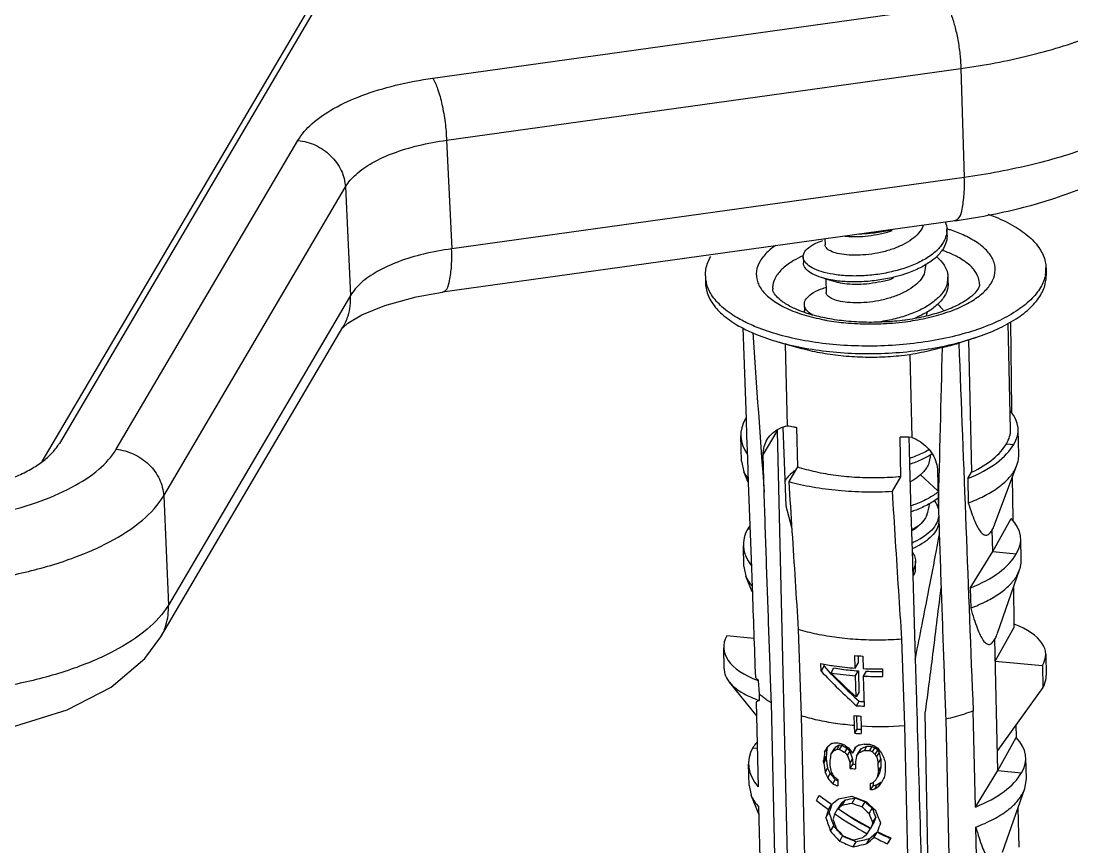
# Model space of a CAD drawing. Header units: millimetres. Extents: x 1396 to 1781, y -411 to -144.
# Drawn here: x 1556.17 to 1578.02, y -389.42 to -372.24 of the extents above; entities that cross this region are included whole.
import ezdxf

# ---------------------------------------------------------------- set-up
doc = ezdxf.new("R2010")
doc.units = ezdxf.units.MM
doc.layers.add('02___PRT_ALL_AXES', color=7, linetype='Continuous')
doc.layers.add('3_ALL_AXES', color=7, linetype='Continuous')

# ---------------------------------------------------------------- blocks, each defined once
blk = doc.blocks.new('u21')
at = {"color": 7, "linetype": 'Continuous'}
for p, q in [((-3.632, 45.373), (-18.421, 20.237)), ((-12.876, 29.904), (-18.787, 19.858)), ((-10.658, 27.833), (0.037, 29.325)), ((-10.37, 26.542), (0.324, 28.034)), ((0.324, 28.034), (0.394, 25.769)), ((-17.241, 20.114), (-13.461, 26.539)), ((-10.37, 26.542), (-10.264, 24.281)), ((-16.252, 19.147), (-12.473, 25.571)), ((-12.473, 25.571), (-12.367, 23.311)), ((0.394, 25.769), (-10.264, 24.281)), ((0.202, 24.869), (-10.457, 23.382)), ((0.035, 24.559), (0.032, 24.683)), ((-2.955, 24.117), (-2.952, 23.993)), ((-0.41, 23.921), (-0.442, 23.76)), ((0.058, 23.569), (0.056, 23.692)), ((-2.48, 23.482), (-2.524, 23.467)), ((-12.367, 23.311), (-16.154, 16.875)), ((-2.932, 23.127), (-2.929, 23.003)), ((-16.313, 16.212), (-12.524, 22.651)), ((-0.317, 19.96), (-0.349, 19.8)), ((-0.153, 19.247), (-0.515, 19.584)), ((-16.252, 19.147), (-16.154, 16.875)), ((-0.617, 17.662), (-0.62, 17.786)), ((-0.665, 17.615), (-0.68, 17.624)), ((-0.676, 17.485), (-0.662, 17.491)), ((-0.662, 17.491), (-0.665, 17.615))]:
    blk.add_line(p, q, dxfattribs=at)
for points in [[(-2.529, 23.673), (-2.44, 23.648), (-2.339, 23.619), (-2.271, 23.599)], [(-12.422, 22.736), (-12.13, 22.911), (-11.653, 23.107), (-11, 23.286), (-10.457, 23.382)], [(-12.53, 22.641), (-12.53, 22.641), (-12.422, 22.736)], [(-22.616, 14.141), (-21.687, 14.097), (-20.495, 14.159), (-19.325, 14.36), (-18.257, 14.697), (-17.347, 15.167), (-16.647, 15.76), (-16.313, 16.212)]]:
    blk.add_lwpolyline(points, dxfattribs=at)
for centre, radius, start, end in [((-0.851, 24.916), 0.42, 336.8322, 340.4175), ((-0.467, 24.684), 0.501, 339.5355, 345.8385), ((-0.398, 23.682), 0.453, 346.3687, 1.2957), ((-13.51, 23.231), 1.144, 329.5513, 342.7325), ((-0.736, 22.921), 0.349, 354.3601, 1.466), ((-0.537, 18.775), 0.405, 343.98, 351.7437), ((-0.927, 17.656), 0.31, 347.9793, 1.2327)]:
    blk.add_arc(centre, radius, start, end, dxfattribs=at)
for points, start_tangent, end_tangent in [([(0.324, 28.034), (1.739, 28.303), (3.008, 28.693), (4.074, 29.185), (4.891, 29.758), (5.424, 30.389), (5.65, 31.047), (5.654, 31.259)], (0.990405, 0.138198), (-0.057013, 0.998373)), ([(0.037, 29.325), (0.119, 29.156), (0.195, 28.919), (0.259, 28.634), (0.303, 28.33), (0.324, 28.034)], (0.541472, -0.840719), (0.0308, -0.999526)), ([(0.202, 24.869), (1.555, 25.13), (2.821, 25.535), (3.951, 26.096), (4.81, 26.76), (5.384, 27.488), (5.698, 28.25), (5.772, 29.022)], (0.990405, 0.138198), (-0.052472, 0.998622)), ([(5.759, 28.744), (5.54, 28.144), (5.002, 27.508), (4.177, 26.93), (3.101, 26.433), (1.822, 26.04), (0.394, 25.769)], (-0.145528, -0.989354), (-0.990405, -0.138198)), ([(-13.461, 26.539), (-13.169, 26.884), (-12.719, 27.2), (-12.132, 27.471), (-11.433, 27.685), (-10.658, 27.833)], (0.507438, 0.861688), (0.990398, 0.138242)), ([(-10.658, 27.833), (-10.556, 27.61), (-10.466, 27.288), (-10.401, 26.914), (-10.371, 26.542)], (0.541472, -0.840719), (0.0308, -0.999526)), ([(-13.461, 26.539), (-13.095, 26.438), (-12.78, 26.22), (-12.562, 25.916), (-12.473, 25.571)], (0.995635, -0.093332), (0.051375, -0.998679)), ([(-12.473, 25.571), (-12.253, 25.833), (-11.916, 26.071), (-11.477, 26.274), (-10.954, 26.433), (-10.37, 26.542)], (0.502913, 0.864337), (0.991042, 0.13355)), ([(0.201, 24.876), (0.259, 24.9), (0.34, 25.07), (0.387, 25.369), (0.394, 25.769)], (0.984903, 0.173109), (-0.0308, 0.999526)), ([(-0.465, 24.751), (-0.555, 24.611), (-0.696, 24.482), (-0.883, 24.369), (-1.102, 24.277), (-1.346, 24.209), (-1.593, 24.167), (-1.832, 24.15), (-2.057, 24.159), (-2.246, 24.19), (-2.386, 24.239), (-2.473, 24.302), (-2.501, 24.367)], (-0.393359, -0.919385), (-0.043029, 0.999074)), ([(-0.001, 24.842), (0.032, 24.688), (0.032, 24.683)], (0.367099, -0.930182), (0.02273, -0.999742)), ([(0.002, 24.509), (-0.1, 24.335), (-0.268, 24.173), (-0.495, 24.029), (-0.769, 23.909), (-1.076, 23.816), (-1.403, 23.753), (-1.732, 23.722), (-2.048, 23.723), (-2.335, 23.754), (-2.58, 23.811), (-2.77, 23.89), (-2.897, 23.986)], (-0.349317, -0.937005), (-0.665037, 0.74681)), ([(-2.084, 24.549), (-2.065, 24.547), (-1.841, 24.538), (-1.601, 24.555), (-1.354, 24.597), (-1.112, 24.665), (-1.107, 24.667)], (0.99418, -0.107735), (0.944358, 0.32892)), ([(-1.085, 24.685), (-1.231, 24.653), (-1.56, 24.603), (-1.795, 24.587)], (-0.970526, -0.240997), (-0.999449, -0.03319)), ([(0.035, 24.559), (0.005, 24.385), (-0.097, 24.211), (-0.265, 24.049), (-0.492, 23.905), (-0.766, 23.785), (-0.849, 23.756)], (0.02273, -0.999742), (-0.949855, -0.312692)), ([(0.032, 24.683), (0.018, 24.561)], (0.02273, -0.999742), (-0.244271, -0.969707)), ([(-10.264, 24.281), (-10.848, 24.174), (-11.371, 24.015), (-11.81, 23.812), (-12.147, 23.574), (-12.367, 23.311)], (-0.991354, -0.131214), (-0.500757, -0.865588)), ([(-10.458, 23.389), (-10.4, 23.413), (-10.318, 23.582), (-10.271, 23.882), (-10.265, 24.281)], (0.984897, 0.17314), (-0.0308, 0.999526)), ([(-2.955, 24.117), (-2.936, 24.201), (-2.847, 24.307), (-2.69, 24.402), (-2.548, 24.458)], (-0.005689, 0.999984), (0.950103, 0.311935)), ([(-2.917, 24.011), (-2.953, 24.092), (-2.955, 24.117)], (-0.580576, 0.814206), (-0.005689, 0.999984)), ([(-0.187, 24.125), (-0.168, 24.108), (-0.026, 23.945), (0.047, 23.771), (0.055, 23.692)], (0.764367, -0.644781), (0.022502, -0.999747)), ([(-2.529, 23.673), (-2.577, 23.687), (-2.767, 23.766), (-2.894, 23.862), (-2.95, 23.968), (-2.952, 23.993)], (-0.963285, 0.268482), (-0.005689, 0.999984)), ([(-2.897, 23.986), (-2.917, 24.011)], (-0.665037, 0.74681), (-0.580576, 0.814206)), ([(-0.849, 23.756), (-1.073, 23.692), (-1.4, 23.63), (-1.729, 23.599), (-2.045, 23.599), (-2.333, 23.63), (-2.529, 23.673)], (-0.949855, -0.312692), (-0.963285, 0.268482)), ([(-0.442, 23.76), (-0.532, 23.62), (-0.673, 23.492), (-0.859, 23.379), (-1.079, 23.287), (-1.324, 23.218), (-1.572, 23.176), (-1.811, 23.16), (-2.036, 23.169), (-2.225, 23.2), (-2.364, 23.25), (-2.45, 23.312), (-2.478, 23.377)], (-0.393359, -0.919385), (-0.043267, 0.999064)), ([(-2.271, 23.599), (-2.232, 23.588), (-2.043, 23.557), (-1.818, 23.548), (-1.579, 23.565), (-1.331, 23.607), (-1.088, 23.675), (-1.084, 23.677)], (0.957805, -0.287417), (0.944357, 0.328923)), ([(-2.931, 23.127), (-2.928, 23.165), (-2.869, 23.273), (-2.74, 23.374), (-2.547, 23.46), (-2.524, 23.467)], (-0.036816, 0.999322), (0.949728, 0.313077)), ([(0.043, 23.576), (-0.026, 23.416), (-0.168, 23.248), (-0.371, 23.096), (-0.627, 22.965), (-0.922, 22.861), (-1.243, 22.785), (-1.437, 22.755)], (-0.235573, -0.971857), (-0.99232, -0.123693)), ([(0.058, 23.569), (0.049, 23.469), (-0.023, 23.292), (-0.165, 23.124), (-0.368, 22.972), (-0.624, 22.842), (-0.632, 22.838)], (0.022502, -0.999747), (-0.921312, -0.388825)), ([(-12.418, 22.891), (-12.367, 23.311)], (0.296568, 0.955012), (-0.051375, 0.998679)), ([(-2.9, 23.029), (-2.915, 23.057), (-2.931, 23.127)], (-0.541558, 0.840663), (-0.036816, 0.999322)), ([(-2.921, 22.959), (-2.928, 23.003)], (-0.269623, 0.962966), (-0.036816, 0.999322)), ([(-2.753, 22.903), (-2.829, 22.954), (-2.9, 23.029)], (-0.869322, 0.494246), (-0.541558, 0.840663)), ([(-0.159, 23.131), (-0.054, 23.024), (-0.031, 22.996)], (0.761136, -0.648592), (0.599578, -0.800316)), ([(-22.722, 18.606), (-21.728, 18.563), (-20.724, 18.618), (-19.763, 18.769), (-18.894, 19.008), (-18.16, 19.324), (-17.6, 19.699), (-17.241, 20.114)], (0.995645, -0.093231), (0.507459, 0.861676)), ([(-22.441, 19.131), (-21.585, 19.101), (-20.732, 19.17), (-19.941, 19.331), (-19.585, 19.443), (-19.263, 19.574), (-18.981, 19.722), (-18.744, 19.883), (-18.556, 20.056), (-18.421, 20.237)], (0.995635, -0.093332), (0.507097, 0.861889)), ([(-17.241, 20.114), (-16.875, 20.014), (-16.559, 19.796), (-16.341, 19.492), (-16.253, 19.147)], (0.995635, -0.093332), (0.051375, -0.998679)), ([(-0.341, 20.102), (-0.491, 20.025), (-0.746, 19.924)], (-0.866031, -0.49999), (-0.948301, -0.317373)), ([(-0.275, 20.017), (-0.488, 19.901), (-0.742, 19.8)], (-0.842693, -0.538394), (-0.948253, -0.317515)), ([(-0.349, 19.8), (-0.39, 19.725), (-0.445, 19.653), (-0.515, 19.584)], (-0.393359, -0.919385), (-0.751761, -0.659436)), ([(-0.515, 19.584), (-0.675, 19.468), (-0.731, 19.437)], (-0.751761, -0.659436), (-0.879849, -0.475253)), ([(-22.952, 17.304), (-21.733, 17.256), (-20.507, 17.327), (-19.334, 17.513), (-18.273, 17.805), (-17.378, 18.188), (-16.693, 18.643), (-16.252, 19.147)], (0.996044, -0.088866), (0.51134, 0.859379)), ([(-0.151, 19.223), (-0.352, 19.093), (-0.611, 18.975), (-0.716, 18.937)], (-0.790619, -0.612308), (-0.948405, -0.317062)), ([(-0.148, 19.099), (-0.349, 18.97), (-0.608, 18.851), (-0.714, 18.813)], (-0.790619, -0.612308), (-0.94845, -0.316928)), ([(-0.234, 19.045), (-0.224, 19.032), (-0.148, 18.883)], (0.609084, -0.793106), (0.281083, -0.959683)), ([(-0.133, 18.597), (-0.178, 18.454), (-0.281, 18.312), (-0.433, 18.182), (-0.625, 18.071), (-0.69, 18.041)], (-0.131832, -0.991272), (-0.915769, -0.401705)), ([(-0.386, 18.748), (-0.445, 18.638), (-0.563, 18.513)], (-0.344079, -0.938941), (-0.764294, -0.644868)), ([(-0.148, 18.663), (-0.181, 18.578), (-0.284, 18.435), (-0.436, 18.306), (-0.563, 18.228)], (-0.274749, -0.961516), (-0.87821, -0.478275)), ([(-0.563, 18.513), (-0.703, 18.44)], (-0.834755, -0.550621), (-0.922799, -0.385281)), ([(-0.563, 18.513), (-0.701, 18.415)], (-0.764294, -0.644868), (-0.85773, -0.514101)), ([(-0.563, 18.228), (-0.628, 18.194), (-0.694, 18.164)], (-0.87821, -0.478275), (-0.915929, -0.40134)), ([(-0.686, 17.975), (-0.654, 17.921), (-0.622, 17.818), (-0.62, 17.786)], (0.574146, -0.818753), (0.022176, -0.999754)), ([(-0.62, 17.786), (-0.627, 17.715), (-0.639, 17.671)], (0.022176, -0.999754), (-0.340377, -0.940289)), ([(-0.639, 17.671), (-0.665, 17.615)], (-0.340377, -0.940289), (-0.487357, -0.873203)), ([(-0.624, 17.591), (-0.662, 17.491)], (-0.207958, -0.978138), (-0.487357, -0.873203)), ([(-16.154, 16.875), (-16.594, 16.373)], (-0.513516, -0.85808), (-0.761953, -0.647632)), ([(-16.311, 16.215), (-16.205, 16.455), (-16.154, 16.875)], (0.50675, 0.862093), (-0.051375, 0.998679)), ([(-16.594, 16.373), (-17.279, 15.92), (-18.174, 15.538), (-19.235, 15.246), (-20.408, 15.059), (-21.634, 14.986), (-22.853, 15.031)], (-0.761953, -0.647632), (-0.996238, 0.086657))]:
    blk.add_spline(points, degree=3, dxfattribs=dict(at, start_tangent=start_tangent, end_tangent=end_tangent))
at = {"layer": '02___PRT_ALL_AXES', "color": 7, "linetype": 'Continuous'}
for p, q in [((2.094, 23.886), (2.097, 23.731)), ((-4.988, 23.72), (-4.985, 23.565)), ((1.358, 20.525), (1.306, 22.738)), ((1.353, 22.764), (1.375, 20.949)), ((-4.211, 22.641), (-4.144, 20.74)), ((-3.465, 22.344), (-2.99, 22.209)), ((-3.282, 20.603), (-3.322, 22.303)), ((0.334, 22.339), (0.282, 22.323)), ((0.636, 22.44), (0.335, 22.339)), ((0.482, 22.389), (0.547, 19.637)), ((-0.737, 22.079), (-0.697, 20.361)), ((1.375, 20.949), (1.376, 20.867)), ((-4.161, 20.74), (-4.143, 20.738)), ((-4.144, 20.74), (-4.131, 20.396)), ((-3.38, 20.571), (-3.316, 18.935)), ((-3.096, 20.566), (-3.076, 19.746)), ((-4.24, 19.864), (-4.253, 20.393)), ((-4.131, 20.396), (-4.114, 19.925)), ((-3.786, 19.999), (-3.498, 20.489)), ((-3.498, 20.489), (-3.108, 3.841)), ((-0.922, 19.544), (-0.941, 20.364)), ((-0.759, 20.366), (-0.759, 20.359)), ((-0.759, 20.359), (-0.752, 20.121)), ((1.527, 19.999), (1.514, 20.528)), ((-0.752, 20.121), (-0.743, 19.796)), ((1.27, 20.23), (1.422, 20.216)), ((-4.114, 19.925), (-4.096, 19.419)), ((-3.768, 19.225), (-3.786, 19.999)), ((-4.24, 19.864), (-4.192, 19.648)), ((-3.076, 19.746), (-3.255, 19.442)), ((-0.743, 19.796), (-0.714, 18.809)), ((1.024, 18.545), (1.488, 19.781)), ((1.435, 19.67), (1.488, 19.781)), ((-4.096, 19.427), (-4.192, 19.648)), ((-1.1, 19.24), (-0.922, 19.544)), ((-0.162, 19.659), (-0.144, 18.885)), ((0.465, 19.504), (0.547, 19.637)), ((0.465, 19.504), (0.477, 18.998)), ((1.391, 19.522), (1.401, 18.671)), ((-4.096, 19.419), (-4.033, 17.649)), ((-3.316, 18.935), (-3.193, 18.468)), ((-0.714, 18.809), (-0.684, 17.784)), ((0.985, 17.985), (1.368, 18.671)), ((1.401, 18.671), (1.401, 18.627)), ((-4.108, 18.462), (-4.062, 18.458)), ((0.985, 17.985), (0.975, 18.44)), ((1.578, 17.813), (1.568, 18.25)), ((-4.189, 17.677), (-4.199, 18.115)), ((0.519, 17.227), (0.985, 17.985)), ((0.985, 17.985), (1.475, 17.939)), ((-0.684, 17.784), (-0.681, 17.661)), ((-4.189, 17.677), (-4.147, 17.476)), ((-4.033, 17.649), (-4.017, 17.234)), ((-0.681, 17.661), (-0.676, 17.491)), ((-0.676, 17.491), (-0.626, 15.764)), ((1.084, 16.287), (1.545, 17.61)), ((1.486, 17.483), (1.545, 17.61)), ((-4.014, 17.147), (-4.147, 17.476)), ((0.519, 17.227), (0.528, 16.811)), ((1.416, 17.24), (1.424, 16.475)), ((1.039, 15.707), (1.425, 16.4)), ((1.424, 16.475), (1.425, 16.4)), ((-3.979, 16.178), (-4.544, 16.231)), ((-3.058, 16.367), (-3, 14.572)), ((-4.598, 15.544), (-4.608, 15.987)), ((-0.845, 14.37), (-0.903, 16.165)), ((1.092, 13.43), (1.028, 16.163)), ((-1.872, 15.562), (-1.88, 15.823)), ((-1.815, 15.819), (-1.811, 15.665)), ((-1.714, 15.813), (-1.706, 15.552)), ((-0.626, 15.764), (-0.624, 15.708)), ((2.088, 15.852), (2.099, 15.41)), ((-2.583, 15.5), (-2.588, 15.656)), ((-2.523, 15.603), (-2.583, 15.5)), ((-2.524, 15.645), (-2.523, 15.603)), ((-2.376, 15.463), (-2.316, 15.565)), ((-1.872, 15.562), (-1.811, 15.665)), ((-1.309, 15.547), (-1.304, 15.39)), ((1.039, 15.707), (2.018, 15.616)), ((2.018, 15.616), (2.029, 15.16)), ((-3.893, 15.308), (-3.871, 15.026)), ((-1.867, 15.406), (-1.808, 15.506)), ((-1.853, 14.962), (-1.867, 15.406)), ((-1.808, 15.506), (-1.797, 15.057)), ((-1.701, 15.396), (-1.641, 15.497)), ((-1.681, 14.77), (-1.701, 15.396)), ((-3.927, 14.576), (-4.486, 15.267)), ((2.029, 15.16), (1.082, 13.852)), ((-3.871, 15.026), (-3.868, 14.89)), ((-1.797, 15.057), (-1.853, 14.962)), ((-1.847, 14.78), (-1.793, 14.872)), ((-3.933, 14.858), (-3.892, 13.096)), ((-3.373, 4.409), (-3.617, 14.839)), ((0.625, 12.672), (0.579, 14.671)), ((-3, 14.572), (-2.755, 4.141)), ((-1.888, 14.368), (-1.895, 14.575)), ((-1.834, 14.294), (-1.84, 14.571)), ((-1.758, 14.566), (-1.751, 14.358)), ((-0.351, 10.876), (-0.416, 14.629)), ((0.007, 14.5), (0.251, 4.069)), ((-1.885, 14.208), (-1.888, 14.368)), ((-1.885, 14.208), (-1.834, 14.294)), ((-1.751, 14.358), (-1.747, 14.199)), ((-0.601, 3.939), (-0.845, 14.37)), ((1.469, 14.386), (1.475, 14.116)), ((1.092, 13.43), (1.475, 14.116)), ((-4.001, 13.907), (-3.911, 13.899)), ((-2.509, 13.817), (-2.457, 13.906)), ((-2.38, 13.768), (-2.328, 13.855)), ((-2.329, 13.838), (-2.278, 13.925)), ((-2.252, 13.879), (-2.201, 13.966)), ((-2.199, 13.872), (-2.148, 13.959)), ((-2.091, 13.806), (-2.04, 13.892)), ((-2.036, 13.747), (-1.985, 13.833)), ((-1.929, 13.79), (-1.878, 13.876)), ((-1.846, 13.73), (-1.795, 13.816)), ((-1.793, 13.805), (-1.742, 13.892)), ((-1.684, 13.852), (-1.633, 13.939)), ((-1.572, 13.848), (-1.521, 13.935)), ((-1.515, 13.82), (-1.464, 13.907)), ((-1.457, 13.766), (-1.406, 13.854)), ((-1.428, 13.713), (-1.376, 13.801)), ((-4.082, 13.123), (-4.093, 13.561)), ((-2.531, 13.637), (-2.479, 13.726)), ((-2.529, 13.585), (-2.531, 13.637)), ((-2.529, 13.585), (-2.477, 13.673)), ((-2.479, 13.726), (-2.477, 13.673)), ((-2.402, 13.64), (-2.4, 13.534)), ((-1.979, 13.583), (-1.928, 13.669)), ((-1.976, 13.477), (-1.979, 13.583)), ((-1.976, 13.477), (-1.925, 13.564)), ((-1.928, 13.669), (-1.925, 13.564)), ((-1.87, 13.574), (-1.867, 13.468)), ((-1.396, 13.58), (-1.344, 13.668)), ((-1.392, 13.422), (-1.396, 13.58)), ((-1.344, 13.668), (-1.34, 13.51)), ((-1.253, 13.608), (-1.248, 13.396)), ((1.685, 13.258), (1.674, 13.696)), ((-2.499, 13.394), (-2.448, 13.483)), ((-2.446, 13.279), (-2.394, 13.367)), ((-1.418, 13.29), (-1.366, 13.378)), ((-1.392, 13.422), (-1.34, 13.51)), ((0.625, 12.672), (1.092, 13.43)), ((1.092, 13.43), (1.582, 13.384)), ((-4.082, 13.123), (-4.04, 12.922)), ((-2.339, 13.155), (-2.288, 13.242)), ((-2.237, 13.245), (-2.234, 13.113)), ((-1.553, 13.028), (-1.556, 13.16)), ((-1.553, 13.028), (-1.501, 13.115)), ((-1.503, 13.185), (-1.501, 13.115)), ((-1.469, 13.052), (-1.417, 13.14)), ((-1.415, 13.288), (-1.393, 13.325)), ((-1.385, 13.104), (-1.333, 13.192)), ((1.652, 13.055), (1.685, 13.258)), ((-3.879, 12.521), (-4.04, 12.922)), ((1.191, 11.733), (1.652, 13.055)), ((-3.882, 12.68), (-3.839, 10.818)), ((-2.426, 12.62), (-2.361, 12.73)), ((-2.168, 12.748), (-2.232, 12.639)), ((-2.142, 12.714), (-2.079, 12.822)), ((-1.94, 12.755), (-1.877, 12.863)), ((-1.732, 12.675), (-1.668, 12.783)), ((-2.484, 12.45), (-2.419, 12.561)), ((-2.299, 12.531), (-2.235, 12.64)), ((-1.586, 12.539), (-1.523, 12.648)), ((-1.511, 12.346), (-1.447, 12.455)), ((1.509, 12.647), (1.528, 11.839)), ((-2.387, 12.169), (-2.323, 12.278)), ((-1.551, 12.234), (-1.487, 12.343)), ((0.679, 10.395), (0.635, 12.257)), ((-2.138, 12.074), (-2.202, 11.965)), ((-1.633, 11.912), (-1.569, 12.02)), ((-1.623, 12.118), (-1.559, 12.226)), ((-1.483, 12.044), (-1.419, 12.153)), ((-1.919, 11.844), (-1.856, 11.952)), ((-1.199, 11.906), (-1.133, 12.017))]:
    blk.add_line(p, q, dxfattribs=at)
for centre, radius, start, end in [((-0.959, 21.437), 3.41, 72.8106, 73.0301), ((-0.909, 21.595), 3.244, 71.394, 72.8212), ((-2.008, 22.041), 2.306, 114.1774, 114.5423), ((1.404, 23.87), 0.689, 349.6992, 1.3376), ((-4.302, 23.736), 0.687, 181.3, 192.1969), ((1.412, 23.868), 0.681, 348.9231, 349.6689), ((-4.308, 23.735), 0.68, 192.2327, 193.7951), ((-1.512, 27.74), 4.984, 277.7048, 277.8363), ((1383.969, 120.47), 1391.425, 184.03586, 184.172741), ((-1.25, 27.368), 5.272, 283.0485, 286.8935), ((3645.147, 159.542), 3647.447, 182.156009, 182.276312), ((-1308.302, 53.695), 1308.621, 358.475733, 358.622305), ((-0.831, 19.171), 1.197, 83.5617, 95.2571), ((-2.8, 19.111), 0.638, 143.6059, 147.573), ((-1.426, 22.28), 6.473, 265.9732, 267.4441), ((-1.531, 21.018), 5.465, 258.8415, 261.7944), ((-1.452, 21.587), 6.04, 261.8239, 266.0112), ((-1.411, 22.207), 6.661, 267.463, 270.8769), ((-1.458, 21.325), 5.934, 261.0962, 266.0471), ((-1.407, 22.018), 6.629, 267.4623, 270.8932), ((-1.397, 21.614), 6.121, 267.7104, 270.837), ((-3.07, 17.218), 2.461, 249.963, 251.0858), ((-1.39, 20.763), 5.905, 266.0925, 267.1492), ((-1.4, 21.147), 6.383, 265.9864, 267.4784), ((-1.398, 20.869), 6.313, 265.4877, 266.738), ((-1.39, 20.47), 6.282, 265.488, 266.7445), ((-1.381, 20.11), 5.833, 265.5504, 266.3832), ((-1.38, 20.928), 6.58, 266.768, 274.664), ((-1.449, 19.625), 5.671, 261.8323, 262.3715), ((-1.448, 19.482), 5.66, 261.8318, 262.372), ((-1.436, 19.15), 5.24, 261.6126, 262.1953), ((-1.375, 20.445), 6.469, 267.2405, 268.231), ((-1.373, 20.303), 6.459, 267.2397, 268.2318), ((-1.363, 19.966), 6.033, 267.4338, 268.4981), ((-1.377, 19.216), 5.679, 264.4546, 265.0206), ((-1.385, 19.579), 6.13, 264.4687, 265.4888)]:
    blk.add_arc(centre, radius, start, end, dxfattribs=at)
for centre, major_axis, ratio, start_param, end_param in [((-1.37, 20.478), (2.884, 0.046), 0.412294, 2.863094, 2.881035), ((-1.37, 20.478), (2.884, 0.046), 0.412294, -0.260558, 0.327239), ((-1.37, 20.478), (2.883, 0.09), 0.457817, 9.15761, 9.707601), ((-2.573, 20.743), (0.877, 0.449), 0.655348, 2.794265, 2.835491), ((-1.37, 20.478), (2.727, 0.044), 0.412294, -0.260558, 0.003029), ((-1.37, 20.478), (2.883, 0.09), 0.457817, -0.895217, -0.267168), ((-1.37, 20.478), (2.726, 0.085), 0.457817, -0.805655, -0.267168), ((-1.316, 18.201), (2.884, 0.046), 0.412294, -0.260558, 0.367491), ((-1.316, 18.201), (2.883, 0.09), 0.457817, 9.15761, 9.743433), ((-1.316, 18.201), (2.884, 0.046), 0.412294, 2.834304, 2.881035), ((-1.316, 18.201), (2.883, 0.09), 0.457817, -0.895217, -0.267168), ((-0.097, 15.814), (2.185, 0.035), 0.412294, -0.260558, 0.789776), ((-2.585, 16.047), (2.023, 0.063), 0.457817, 2.874425, 3.994998), ((-1.268, 16.151), (2.575, -2.589), 0.352642, 4.576145, 4.859969), ((-1.262, 15.924), (2.893, 0.09), 0.457818, -2.775645, -2.726872), ((-1.345, 16.223), (2.788, -2.803), 0.352517, -1.662023, -1.400643), ((-1.35, 16.41), (2.794, -2.826), 0.351227, -1.582822, -1.399769), ((-1.21, 13.646), (2.884, 0.046), 0.412294, 2.788056, 2.881035), ((-1.255, 15.569), (2.808, 2.737), 0.102217, -2.111606, -2.072263), ((-1.248, 15.277), (2.853, 0.821), 0.352435, -2.069765, -2.030644), ((-1.245, 15.149), (2.876, -0.78), 0.465166, 4.501382, 4.540287), ((-1.21, 13.646), (2.884, 0.046), 0.412294, -0.260558, 0.367491), ((-1.21, 13.646), (2.883, 0.09), 0.457817, 9.15761, 9.785659), ((-1.33, 18.798), (2.389, 18.846), 0.02969, -4.441182, -4.431265), ((-1.266, 16.063), (2.759, 5.33), 0.013218, -4.290483, -4.270708), ((-1.33, 18.798), (2.221, 17.523), 0.02969, -4.425685, -4.414983), ((-1.266, 16.063), (2.566, 4.956), 0.013218, -4.259351, -4.255211), ((-1.288, 17.016), (2.532, 13.414), 0.035521, -4.461065, -4.451238), ((-1.254, 15.564), (2.789, 4.016), 0.022906, -2.018671, -1.99906), ((-1.247, 15.263), (2.818, 1.904), 0.1949, -2.092152, -2.06283), ((-1.254, 15.564), (2.594, 3.734), 0.022906, -2.030311, -2.009186), ((-1.247, 15.263), (2.62, 1.77), 0.1949, -2.102278, -2.070707), ((-1.24, 14.959), (2.827, -1.617), 0.437702, -1.660631, -1.621726), ((-1.24, 14.959), (2.629, -1.504), 0.437702, 4.616163, 4.658018), ((-1.244, 15.097), (2.795, -2.135), 0.402852, -1.567641, -1.538511), ((-1.239, 14.897), (-2.764, 3.098), 0.32879, -4.652804, -4.633381), ((-1.239, 14.897), (-2.57, 2.881), 0.32879, 1.626941, 1.647832), ((-1.243, 15.068), (-2.765, 4.016), 0.26711, 1.678156, 1.707272), ((-1.236, 14.755), (-2.689, 7.918), 0.120708, 1.646403, 1.667281), ((-1.24, 14.935), (2.723, 6.662), 0.028959, -4.547167, -4.527752), ((-1.243, 15.095), (2.818, 1.904), 0.194897, -1.926765, -1.897617), ((-1.24, 14.935), (2.532, 6.194), 0.028959, 1.745733, 1.754475), ((-1.237, 14.798), (2.789, 4.016), 0.022906, -1.823962, -1.804525), ((-1.245, 15.165), (2.853, 0.821), 0.352438, -1.86543, -1.82648), ((-1.237, 14.798), (2.594, 3.734), 0.022906, -1.820803, -1.799896), ((-1.24, 14.965), (2.828, 1.484), 0.254507, -1.898561, -1.859612), ((-1.24, 14.965), (2.629, 1.38), 0.254507, -1.893932, -1.852021), ((-1.25, 15.359), (2.862, -1.066), 0.461157, 4.770151, 4.799616), ((-1.248, 15.29), (2.827, -1.617), 0.437701, -1.436861, -1.417232), ((-1.248, 15.29), (2.629, -1.504), 0.437701, 4.856915, 4.878062), ((-1.253, 15.506), (-2.764, 3.098), 0.32879, -4.448312, -4.428622), ((-1.253, 15.512), (2.795, -2.135), 0.40285, 4.929874, 4.959488), ((-1.253, 15.506), (-2.57, 2.881), 0.32879, 1.846982, 1.868207), ((-1.264, 15.989), (-2.611, 5.409), 0.184887, -4.397161, -4.386517), ((-1.264, 15.959), (-2.773, 4.468), 0.241974, 1.89556, 1.915399), ((-1.3, 17.521), (-2.835, 12.956), 0.068111, 1.847097, 1.857765), ((-1.271, 16.254), (-2.808, 5.817), 0.184887, -4.371205, -4.351278), ((-1.141, 10.717), (-3.193, 19.368), 0.046595, 1.414487, 1.424404), ((-1.141, 10.717), (-2.969, 18.008), 0.046595, 1.398205, 1.408908), ((-1.236, 14.755), (-2.892, 8.515), 0.120708, -4.63481, -4.615397), ((-1.225, 14.285), (2.459, 16.129), 0.03256, -4.672984, -4.663273), ((-1.264, 15.989), (-2.808, 5.817), 0.184887, -4.410805, -4.400934), ((-1.3, 17.521), (-3.049, 13.934), 0.068111, -4.450506, -4.440616), ((-1.301, 17.539), (-2.973, 11.222), 0.087632, -4.387758, -4.377759), ((-1.205, 13.452), (-2.808, 5.817), 0.184886, 1.491557, 1.511332), ((-1.205, 13.452), (-2.611, 5.409), 0.184886, 7.759246, 7.780577), ((-1.183, 12.498), (-3.049, 13.934), 0.068111, 1.481465, 1.491292), ((-1.217, 13.946), (-2.57, 2.881), 0.32879, 7.76276, 7.805162), ((-1.217, 13.95), (-2.773, 4.468), 0.241974, 1.544282, 1.563893), ((-1.171, 11.994), (2.532, 13.414), 0.035521, 1.470842, 1.480732), ((-1.207, 13.525), (2.566, 4.956), 0.013218, -4.675819, -4.665174), ((-1.171, 11.994), (2.354, 12.473), 0.035521, 1.455646, 1.466314), ((-1.17, 11.975), (2.606, 10.704), 0.037664, 1.446853, 1.456852), ((-1.21, 13.646), (2.883, 0.09), 0.457817, -0.895217, -0.267168), ((-1.217, 13.946), (-2.764, 3.098), 0.32879, 1.493516, 1.532859), ((-1.223, 14.237), (2.876, -0.78), 0.465166, -1.840421, -1.8013), ((-1.224, 14.251), (2.795, -2.135), 0.40285, -1.655364, -1.626041), ((-1.223, 14.237), (2.674, -0.725), 0.465166, -1.851303, -1.830541), ((-1.223, 14.224), (2.828, 1.484), 0.254509, -1.820509, -1.80088), ((-1.221, 14.155), (2.644, 0.976), 0.319714, -1.793638, -1.761889), ((-1.218, 14.009), (2.808, 2.737), 0.102216, -1.770248, -1.750557), ((-1.207, 13.525), (2.759, 5.33), 0.013218, -4.661402, -4.651531), ((-1.218, 14.003), (2.62, 1.77), 0.1949, -1.777225, -1.745289), ((-1.207, 13.555), (2.789, 4.016), 0.022906, -1.667393, -1.647554), ((-1.201, 13.26), (2.759, 5.33), 0.013218, 1.572126, 1.592054), ((-1.246, 15.21), (2.778, 4.579), 0.003704, -2.119767, -2.093272), ((-1.21, 13.678), (2.821, -1.711), 0.432068, -1.818071, -1.720575), ((-1.221, 14.128), (2.845, 1.007), 0.325906, 4.240207, 4.342319), ((-1.221, 14.128), (2.865, -1.012), 0.462377, 4.622677, 4.724789), ((-1.221, 14.155), (2.843, 1.049), 0.319714, -1.804228, -1.774763), ((-1.218, 14.003), (2.818, 1.904), 0.1949, -1.790099, -1.760485), ((-1.207, 13.522), (2.821, -1.711), 0.432068, -1.844566, -1.745883), ((-1.246, 15.183), (2.458, 6.957), 0.034176, -4.339994, -4.313894), ((-1.225, 14.304), (2.809, 2.619), 0.113052, -2.090198, -2.036735), ((-1.22, 14.111), (2.809, 2.619), 0.113052, -2.041927, -2.008193), ((-1.22, 14.111), (2.563, 2.389), 0.113052, -2.052291, -2.015282), ((-1.217, 13.984), (2.845, 1.007), 0.325906, -2.014437, -1.940866), ((-1.217, 13.984), (2.595, 0.919), 0.325906, -2.021526, -1.940866), ((-1.217, 13.984), (2.865, -1.012), 0.462377, -1.660508, -1.586938), ((-1.217, 13.984), (2.614, -0.924), 0.462377, -1.660508, -1.579849), ((-1.22, 14.111), (-2.766, 2.966), 0.338682, -4.538601, -4.48866), ((-1.22, 14.111), (-2.523, 2.706), 0.338682, 1.751673, 1.806472), ((-1.225, 14.304), (-2.766, 2.966), 0.338682, 1.773126, 1.841031), ((-1.246, 15.183), (2.695, 7.626), 0.034176, -4.357608, -4.333889), ((-1.171, 12.018), (-2.628, 7.422), 0.127207, 7.735845, 7.773893), ((-1.235, 14.751), (2.695, 7.626), 0.034176, -4.405007, -4.39025), ((-1.207, 13.522), (2.821, -1.711), 0.432068, -1.698485, -1.457696), ((-1.207, 13.522), (2.574, -1.561), 0.432068, -1.711408, -1.447333), ((-1.21, 13.678), (2.821, -1.711), 0.432068, -1.672305, -1.431516), ((-1.235, 14.751), (-2.88, 8.135), 0.127207, -4.482416, -4.457687), ((-1.235, 14.751), (-2.628, 7.422), 0.127207, 1.812715, 1.839874), ((-1.182, 12.45), (2.458, 6.957), 0.034176, -4.701108, -4.684899), ((-1.246, 15.183), (-2.88, 8.135), 0.127207, -4.435911, -4.401326), ((-1.171, 12.018), (-2.88, 8.135), 0.127207, 1.472655, 1.50724), ((-1.182, 12.45), (-2.88, 8.135), 0.127207, 1.529015, 1.553745), ((-1.192, 12.896), (-2.523, 2.706), 0.338682, 7.76765, 7.842229), ((-1.182, 12.45), (2.695, 7.626), 0.034176, -4.686733, -4.671975), ((-1.171, 12.018), (2.695, 7.626), 0.034176, 1.540092, 1.563811), ((-1.192, 12.896), (-2.766, 2.966), 0.338682, 1.500996, 1.568902), ((-1.197, 13.09), (-2.766, 2.966), 0.338682, 1.547502, 1.597443), ((-1.196, 13.073), (2.614, -0.924), 0.462377, 4.510707, 4.622677), ((-1.199, 13.217), (2.865, -1.012), 0.462377, -1.734078, -1.660508), ((-1.199, 13.217), (2.845, 1.007), 0.325906, -1.940866, -1.867296), ((-1.196, 13.073), (2.595, 0.919), 0.325906, 4.342319, 4.454289), ((-1.197, 13.09), (2.809, 2.619), 0.113052, -1.861053, -1.827319), ((-1.192, 12.896), (2.809, 2.619), 0.113052, -1.832511, -1.779048), ((-1.192, 12.896), (2.563, 2.389), 0.113052, -1.822653, -1.763949), ((-1.207, 13.522), (2.821, -1.711), 0.432068, -1.409426, -1.31193), ((-1.207, 13.522), (2.574, -1.561), 0.432068, -1.394326, -1.28698), ((-1.21, 13.678), (2.821, -1.711), 0.432068, -1.384118, -1.285435), ((-1.171, 11.991), (2.778, 4.579), 0.003704, -1.587131, -1.560636), ((-1.196, 13.073), (2.865, -1.012), 0.462377, -1.76262, -1.660508), ((-1.196, 13.073), (2.845, 1.007), 0.325906, -1.940866, -1.838754)]:
    blk.add_ellipse(centre, major_axis=major_axis, ratio=ratio, start_param=start_param, end_param=end_param, dxfattribs=at)
for points, start_tangent, end_tangent in [([(0.886, 25.007), (1.037, 24.948), (1.438, 24.751), (1.751, 24.525), (1.966, 24.278), (2.078, 24.015), (2.093, 23.886)], (0.940171, -0.340703), (0.023068, -0.999734)), ([(0.957, 23.577), (1.032, 23.787), (1.013, 23.998), (0.899, 24.203), (0.694, 24.391), (0.407, 24.557), (0.126, 24.669)], (0.507097, 0.861889), (-0.947675, 0.319237)), ([(-3.526, 24.355), (-3.686, 24.229), (-3.852, 24.028)], (-0.8257, -0.56411), (-0.507097, -0.861889)), ([(-4.988, 23.72), (-4.977, 23.859), (-4.876, 24.124)], (-0.023068, 0.999734), (0.507097, 0.861889)), ([(-2.965, 24.138), (-3.157, 24.038), (-3.377, 23.877), (-3.522, 23.702)], (-0.90965, -0.415375), (-0.507097, -0.861889)), ([(0.709, 23.55), (0.689, 23.677), (0.59, 23.854), (0.412, 24.017), (0.164, 24.16), (-0.072, 24.255)], (-0.009294, 0.999957), (-0.946842, 0.3217)), ([(-3.852, 24.028), (-3.927, 23.819), (-3.908, 23.607), (-3.794, 23.403), (-3.589, 23.214), (-3.302, 23.048), (-2.944, 22.911), (-2.528, 22.809), (-2.461, 22.796)], (-0.507097, -0.861889), (0.984933, -0.172936)), ([(-3.522, 23.702), (-3.587, 23.52), (-3.59, 23.449)], (-0.507097, -0.861889), (0.043759, -0.999042)), ([(2.081, 23.738), (1.981, 23.481)], (-0.192115, -0.981372), (-0.507097, -0.861889)), ([(2.047, 23.456), (2.086, 23.594), (2.097, 23.731)], (0.361873, 0.932227), (-0.023263, 0.999729)), ([(-4.985, 23.565), (-4.969, 23.434), (-4.857, 23.172), (-4.641, 22.924), (-4.327, 22.699), (-4.036, 22.549)], (0.023263, -0.999729), (0.912438, -0.409215)), ([(-4.198, 22.78), (-4.333, 22.854), (-4.646, 23.08), (-4.861, 23.328), (-4.969, 23.572)], (-0.887976, 0.45989), (-0.238401, 0.971167)), ([(1.981, 23.481), (1.776, 23.226), (1.472, 22.986), (1.08, 22.771), (0.61, 22.587), (0.078, 22.441), (-0.501, 22.336), (-1.108, 22.275), (-1.726, 22.261), (-2.336, 22.294), (-2.918, 22.373), (-3.455, 22.495), (-3.932, 22.657), (-4.198, 22.78)], (-0.507097, -0.861889), (-0.887976, 0.45989)), ([(-2.944, 22.965), (-3.131, 23.04), (-3.347, 23.157), (-3.491, 23.273), (-3.568, 23.374), (-3.59, 23.449)], (-0.94293, 0.33299), (-0.041223, 0.99915)), ([(0.676, 23.446), (0.585, 23.335), (0.428, 23.211), (0.199, 23.085), (-0.097, 22.969), (-0.449, 22.871), (-0.833, 22.802)], (-0.507097, -0.861889), (-0.990662, -0.136344)), ([(-0.826, 22.768), (-0.628, 22.798), (-0.186, 22.896), (0.208, 23.028), (0.538, 23.191), (0.791, 23.377), (0.957, 23.577)], (0.99147, 0.130338), (0.507097, 0.861889)), ([(0.709, 23.55), (0.707, 23.521), (0.696, 23.486), (0.676, 23.446)], (0.005604, -0.999984), (-0.507097, -0.861889)), ([(1.984, 23.327), (2.047, 23.456)], (0.507097, 0.861889), (0.361873, 0.932227)), ([(0.636, 22.44), (1.081, 22.615), (1.474, 22.83), (1.778, 23.069), (1.984, 23.327)], (0.948306, 0.317359), (0.507097, 0.861889)), ([(-0.844, 22.801), (-1.264, 22.762), (-1.693, 22.756), (-2.111, 22.784), (-2.501, 22.845), (-2.846, 22.932), (-2.944, 22.965)], (-0.990972, -0.13407), (-0.94293, 0.33299)), ([(-2.461, 22.796), (-2.07, 22.744), (-1.588, 22.721), (-1.101, 22.739), (-0.826, 22.768)], (0.984933, -0.172936), (0.99147, 0.130338)), ([(-4.036, 22.549), (-3.927, 22.502), (-3.465, 22.344)], (0.912438, -0.409215), (0.962111, -0.27266)), ([(-3.465, 22.344), (-3.451, 22.34), (-2.913, 22.218), (-2.332, 22.139), (-1.723, 22.106), (-1.106, 22.12), (-0.499, 22.18), (0.08, 22.285), (0.612, 22.432), (0.636, 22.44)], (0.962111, -0.27266), (0.948306, 0.317359)), ([(-0.737, 22.079), (-1.195, 22.036), (-1.659, 22.026), (-2.117, 22.051), (-2.556, 22.11), (-2.961, 22.201), (-2.99, 22.209)], (-0.991144, -0.132791), (-0.962122, 0.27262)), ([(-0.059, 22.232), (-0.275, 22.177), (-0.501, 22.125), (-0.737, 22.079)], (-0.966035, -0.258411), (-0.984647, -0.174556)), ([(-3.706, 20.315), (-3.701, 20.323), (-3.593, 20.452), (-3.45, 20.548), (-3.282, 20.603)], (0.50718, 0.86184), (0.981965, 0.189064)), ([(-3.282, 20.603), (-3.222, 20.597), (-3.159, 20.584), (-3.096, 20.566)], (0.99783, -0.065848), (0.950031, -0.312155)), ([(-0.697, 20.361), (-0.525, 20.274), (-0.377, 20.151), (-0.263, 20.001), (-0.19, 19.834), (-0.162, 19.659)], (0.935953, -0.352126), (0.023417, -0.999726)), ([(-3.786, 19.999), (-3.767, 20.169), (-3.706, 20.315)], (-0.023417, 0.999726), (0.50718, 0.86184)), ([(1.488, 19.781), (1.513, 19.865), (1.527, 19.999)], (0.3521, 0.935962), (-0.021888, 0.99976)), ([(-3.125, 19.675), (-3.216, 19.598), (-3.313, 19.49)], (-0.798677, -0.60176), (-0.592857, -0.805307)), ([(-0.922, 19.544), (-1.378, 19.519), (-1.834, 19.527), (-2.278, 19.568), (-2.696, 19.642), (-3.076, 19.746)], (-0.995762, -0.091964), (-0.950031, 0.312155)), ([(0.477, 18.998), (0.803, 19.14), (1.075, 19.303), (1.287, 19.481), (1.435, 19.67)], (0.935484, 0.35337), (0.507097, 0.861889)), ([(-4.192, 19.648), (-4.186, 19.634), (-4.108, 19.503)], (0.392959, -0.919556), (0.590515, -0.807027)), ([(-3.255, 19.442), (-3.189, 18.406), (-3.123, 17.381), (-3.058, 16.367)], (0.063451, -0.997985), (0.06432, -0.997929)), ([(-3.255, 19.442), (-2.759, 19.333), (-2.225, 19.261), (-1.667, 19.23), (-1.1, 19.24)], (0.965142, -0.261727), (0.998524, 0.054306)), ([(-0.903, 16.165), (-0.969, 17.179), (-1.034, 18.204), (-1.1, 19.24)], (-0.06432, 0.997929), (-0.063451, 0.997985)), ([(-3.617, 14.839), (-3.667, 16.29), (-3.718, 17.752), (-3.768, 19.225)], (-0.03454, 0.999403), (-0.03418, 0.999416)), ([(-0.144, 18.885), (-0.094, 17.412), (-0.043, 15.95), (0.007, 14.5)], (0.03418, -0.999416), (0.03454, -0.999403)), ([(0.477, 18.998), (0.545, 18.792), (0.611, 18.621), (0.676, 18.486), (0.739, 18.391), (0.802, 18.337), (0.864, 18.329), (0.922, 18.366), (0.975, 18.44)], (0.294576, -0.955628), (0.488941, 0.872317)), ([(0.975, 18.44), (1.018, 18.528), (1.023, 18.542)], (0.530596, 0.847625), (0.352007, 0.935997)), ([(-0.625, 15.751), (-0.616, 15.795), (-0.484, 16.46), (-0.34, 17.196), (-0.184, 18.011), (-0.125, 18.322)], (0.198118, 0.980178), (0.186764, 0.982405)), ([(1.545, 17.61), (1.565, 17.679), (1.578, 17.813)], (0.329597, 0.944122), (-0.021888, 0.99976)), ([(0.528, 16.811), (0.854, 16.954), (1.126, 17.117), (1.339, 17.294), (1.486, 17.483)], (0.935484, 0.35337), (0.507097, 0.861889)), ([(-4.147, 17.476), (-4.134, 17.448), (-4.024, 17.275)], (0.370808, -0.92871), (0.637329, -0.770592)), ([(-4.017, 17.234), (-3.949, 15.366)], (0.03635, -0.999339), (0.036902, -0.999319)), ([(-0.416, 14.629), (-0.349, 15.132), (-0.277, 15.693), (-0.199, 16.318), (-0.114, 17.011), (-0.087, 17.234)], (0.13463, 0.990896), (0.119944, 0.992781)), ([(0.528, 16.811), (0.596, 16.587), (0.662, 16.398), (0.726, 16.247), (0.79, 16.137), (0.854, 16.072), (0.916, 16.056), (0.975, 16.089), (1.028, 16.163)], (0.271406, -0.962465), (0.485232, 0.874385)), ([(-0.903, 16.165), (-1.359, 16.145), (-1.813, 16.156), (-2.254, 16.197), (-2.673, 16.268), (-3.058, 16.367)], (-0.996978, -0.077687), (-0.95622, 0.29265)), ([(1.028, 16.163), (1.071, 16.252), (1.082, 16.282)], (0.535778, 0.844359), (0.330268, 0.943887)), ([(-4.598, 15.544), (-4.583, 15.445), (-4.5, 15.285), (-4.486, 15.267)], (0.025301, -0.99968), (0.628239, -0.77802)), ([(-2.316, 15.565), (-2.15, 15.54), (-1.98, 15.521), (-1.808, 15.506)], (0.98691, -0.161275), (0.997673, -0.068177)), ([(-0.624, 15.708), (-0.599, 14.835), (-0.432, 9.11), (-0.267, 3.488)], (0.029022, -0.999579), (0.029366, -0.999569)), ([(2.029, 15.16), (2.095, 15.343), (2.098, 15.41)], (0.507097, 0.861889), (-0.026156, 0.999658)), ([(-4.486, 15.267), (-4.35, 15.135), (-4.137, 15.002), (-3.913, 14.906)], (0.628239, -0.77802), (0.93943, -0.34274)), ([(-3.868, 14.89), (-3.891, 14.879), (-3.913, 14.868), (-3.933, 14.858)], (-0.898265, -0.439454), (-0.906397, -0.422427)), ([(-3.617, 14.839), (-3.711, 14.899), (-3.795, 14.962), (-3.871, 15.026)], (-0.856534, 0.51609), (-0.736181, 0.676785)), ([(0.579, 14.671), (0.398, 14.607), (0.207, 14.55), (0.007, 14.5)], (-0.935484, -0.35337), (-0.97437, -0.224949)), ([(-1.888, 14.368), (-2.282, 14.412), (-2.655, 14.48), (-3, 14.572)], (-0.996898, 0.078702), (-0.954702, 0.297563)), ([(-4.04, 12.922), (-4.028, 12.893), (-3.882, 12.68)], (0.370808, -0.92871), (0.676703, -0.736256)), ([(0.635, 12.257), (1.003, 12.422), (1.3, 12.611), (1.517, 12.82), (1.646, 13.04), (1.652, 13.055)], (0.935484, 0.35337), (0.326446, 0.945216)), ([(0.635, 12.257), (0.703, 12.032), (0.768, 11.843), (0.833, 11.693), (0.897, 11.583), (0.96, 11.517), (1.023, 11.501), (1.082, 11.534), (1.135, 11.608)], (0.271406, -0.962465), (0.485232, 0.874385))]:
    blk.add_spline(points, degree=3, dxfattribs=dict(at, start_tangent=start_tangent, end_tangent=end_tangent))
at = {"layer": '3_ALL_AXES', "color": 7, "linetype": 'Continuous'}
for p, q in [((-2.504, 24.491), (-2.501, 24.367)), ((-0.411, 23.957), (-0.41, 23.921)), ((-2.484, 23.66), (-2.478, 23.377)), ((-0.387, 22.963), (-0.387, 22.93)), ((-0.318, 19.996), (-0.317, 19.96))]:
    blk.add_line(p, q, dxfattribs=at)
blk.add_arc((-1.704, 19.231), 1.403, 339.8704, 349.8549, dxfattribs=at)

msp = doc.modelspace()

# ---------------------------------------------------------------- block references
msp.add_blockref('u21', (1575.39, -401.26))

doc.saveas('drawing.dxf')
